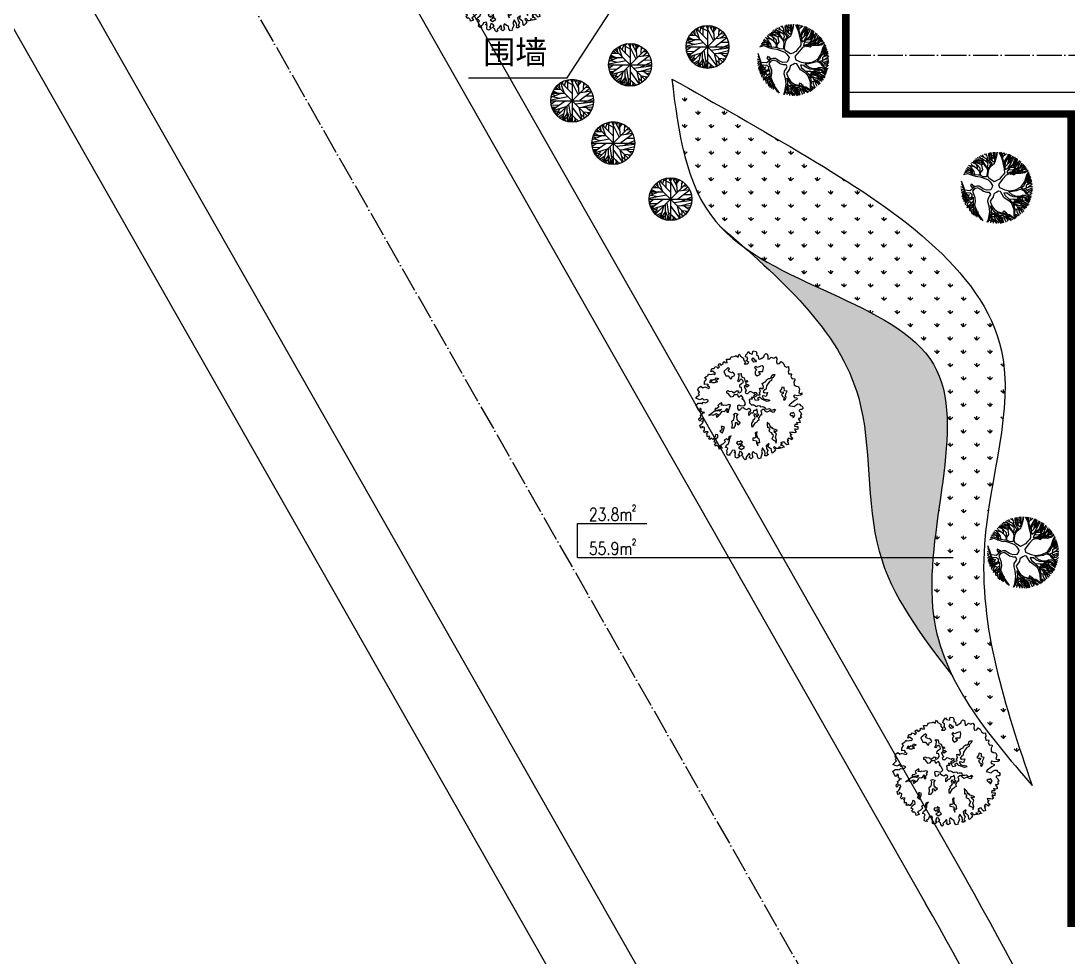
# Model space of a CAD drawing. Extents: x 1035948 to 1665131, y -158296 to 142149.
# Drawn here: x 1345155 to 1385307, y -95343 to -59443 of the extents above; entities that cross this region are included whole.
import ezdxf
from ezdxf.enums import TextEntityAlignment as Align

# ---------------------------------------------------------------- set-up
doc = ezdxf.new("R2010")
doc.units = 0
doc.header["$LTSCALE"] = 200
doc.header["$MEASUREMENT"] = 0
doc.linetypes.add('ACAD_ISO04W100', pattern=[30.5, 24, -3, 0.5, -3])
doc.layers.get('0').update_dxf_attribs({"linetype": 'CONTINUOUS'})
for name, color, linetype in [('CH3', 7, 'CONTINUOUS'), ('DL', 21, 'CONTINUOUS'), ('PUB_TEXT', 7, 'CONTINUOUS'), ('ZXX', 6, 'ACAD_ISO04W100'), ('合欢', 7, 'CONTINUOUS'), ('广玉兰', 7, 'CONTINUOUS'), ('矮杆美人蕉', 7, 'CONTINUOUS'), ('红枫', 7, 'CONTINUOUS'), ('红花继木', 7, 'CONTINUOUS')]:
    doc.layers.add(name, color=color, linetype=linetype)
doc.styles.add('_HZTXT', font='txt.shx', dxfattribs={"width": 0.8, "bigfont": 'hztxt.shx'})
doc.styles.add('H1', font='SimSun.ttf')

# ---------------------------------------------------------------- blocks, each defined once
blk = doc.blocks.new('ZW02')
at = {"layer": '广玉兰', "color": 3}
for p, q in [((-1348, 1143), (-1127, 834)), ((-1039, 1258), (-1172, 1337)), ((-951, 1063), (-1039, 1258)), ((-1127, 834), (-1456, 1053)), ((-951, 957), (-951, 1063))]:
    blk.add_line(p, q, dxfattribs=at)
for points in [[(-374, 1775), (-381, 1677), (-360, 1549), (-332, 1429), (-276, 1332), (-199, 1257), (-241, 1204), (-332, 1106), (-388, 994), (-486, 1069), (-570, 1204), (-676, 1362), (-879, 1384), (-1089, 1414)], [(-449, 1040), (-395, 1212), (-479, 1482), (-787, 1630)], [(-611, 1545), (-681, 1680)], [(-464, 1644), (-594, 1714)], [(-269, 1174), (-402, 1407), (-451, 1617), (-514, 1742)], [(152, 1824), (264, 1580), (313, 1444), (348, 1287), (425, 971), (432, 753), (367, 657), (296, 586), (173, 445), (18, 355), (-94, 310), (-367, 483), (-409, 633), (-358, 940), (-269, 1099), (-73, 1257), (-38, 1324), (60, 1700), (82, 1827)], [(39, 1827), (32, 1707), (-3, 1595), (-66, 1399), (-115, 1309), (-220, 1399), (-304, 1542), (-332, 1677), (-332, 1775)], [(-203, 1506), (-300, 1796)], [(-181, 1366), (-220, 1610), (-200, 1812)], [(-58, 1424), (-94, 1519), (-115, 1821)], [(-98, 1587), (-45, 1707), (-45, 1826)], [(201, 1820), (313, 1587), (418, 1174), (460, 1384), (621, 1625), (628, 1722)], [(369, 1617), (269, 1813)], [(318, 1718), (381, 1795)], [(337, 1494), (369, 1617), (543, 1756)], [(445, 1678), (444, 1782)], [(670, 1715), (663, 1572), (558, 1429), (467, 1272), (460, 1069), (495, 934), (635, 1024), (888, 1212), (1007, 1557)], [(462, 1060), (698, 1309), (773, 1673)], [(599, 1204), (729, 1699)], [(710, 1364), (880, 1622)], [(-1285, 1257), (-1229, 1151), (-1117, 1099), (-984, 994), (-844, 825), (-818, 639), (-898, 639), (-1083, 666), (-1299, 753), (-1412, 791), (-1482, 791), (-1636, 731)], [(-1065, 1046), (-1397, 1132)], [(-1145, 1377), (-949, 1347), (-781, 1317), (-711, 1302), (-633, 1212), (-535, 1090), (-447, 966), (-429, 825), (-479, 551), (-647, 566), (-765, 622), (-802, 821), (-809, 1010), (-951, 1152), (-1065, 1222), (-1236, 1287)], [(-799, 754), (-677, 922), (-725, 1159), (-1092, 1399)], [(-803, 1200), (-1092, 1311)], [(-717, 1366), (-858, 1437), (-1031, 1482)], [(-417, 1282), (-549, 1384), (-697, 1482), (-964, 1528)], [(-754, 1492), (-855, 1594)], [(1035, 1519), (944, 1257), (916, 1159), (677, 994), (579, 825), (570, 745), (756, 807), (1084, 761), (1266, 776), (1322, 956), (1350, 1069), (1448, 1151)], [(628, 1019), (740, 1204), (936, 1592)], [(644, 929), (853, 911), (1098, 1001), (1266, 1354)], [(742, 1039), (916, 1046), (972, 1144), (1076, 1505)], [(762, 796), (1445, 1169)], [(939, 943), (1063, 1151), (1104, 1485)], [(1017, 859), (1203, 836), (1498, 1107)], [(1019, 1078), (1045, 1122), (1224, 1391)], [(1054, 985), (1203, 1061), (1408, 1211)], [(1244, 1091), (1340, 1283)], [(1469, 1129), (1378, 1046), (1357, 896), (1315, 806), (1385, 798), (1441, 829), (1617, 904)], [(1452, 958), (1509, 1087)], [(-1662, 672), (-1454, 738), (-1222, 648), (-1048, 586), (-800, 560), (-517, 462), (-394, 401), (-290, 303), (-171, 123), (-190, 38), (-269, -103), (-269, -103), (-486, -125), (-655, -50), (-865, 85), (-984, 85), (-1166, 10), (-1187, -58), (-1328, -148), (-1587, -125), (-1643, 32), (-1757, 343)], [(-1451, 889), (-1596, 818)], [(-1072, 673), (-1124, 844), (-1551, 903)], [(-1355, 876), (-1498, 989)], [(1640, 882), (1469, 761), (1280, 723), (1007, 738), (796, 753), (526, 648), (358, 462), (131, 175), (173, 17), (453, -103), (691, -148), (1007, -110), (1294, 40), (1476, 325), (1561, 611), (1666, 832)], [(705, 782), (1140, 889), (1266, 1054)], [(1357, 896), (1553, 1024)], [(1404, 926), (1598, 954)], [(1687, 761), (1624, 633), (1532, 333), (1659, 348), (1806, 461)], [(1553, 399), (1645, 483), (1768, 595)], [(1641, 480), (1732, 689)], [(-1661, -6), (-1790, 40)], [(-1762, 220), (-1671, 32), (-1622, -155), (-1566, -216), (-1615, -238), (-1706, -328), (-1734, -403)], [(1813, 408), (1722, 333), (1568, 303), (1526, 288), (1462, 198), (1406, 70), (1266, -28), (1350, -43), (1504, -148), (1596, -306), (1792, -516)], [(1402, -78), (1645, 32), (1857, 199)], [(1564, -5), (1561, 153), (1659, 213), (1833, 351)], [(1611, 342), (1787, 534)], [(1620, 189), (1849, 257)], [(1687, 65), (1866, 70)], [(-1602, -83), (-1789, -65)], [(-1705, -73), (-1780, -194)], [(-1615, -238), (-1678, -193), (-1769, -281)], [(-1734, -463), (-1664, -336), (-1566, -261), (-1496, -238), (-1314, -253), (-1229, -328), (-1229, -441), (-1278, -516), (-1447, -614), (-1559, -696), (-1580, -824)], [(-1606, -291), (-1703, -558)], [(-1406, -505), (-1419, -411), (-1489, -328), (-1587, -441), (-1689, -600)], [(-1314, -537), (-1482, -478), (-1601, -591), (-1667, -660)], [(-1559, -876), (-1531, -756), (-1433, -666), (-1306, -591), (-1215, -546), (-1173, -478), (-1166, -569), (-1159, -696), (-1173, -869), (-1159, -952), (-1103, -1072), (-998, -1267), (-886, -1455), (-753, -1635)], [(-1411, -470), (-1356, -328)], [(-443, -1766), (-381, -1605), (-318, -1229), (-353, -944), (-416, -726), (-402, -569), (-325, -448), (-269, -351), (-325, -238), (-451, -238), (-641, -185), (-781, -80), (-924, -6), (-1101, -50), (-1198, -174), (-1075, -501), (-1061, -696), (-1103, -891), (-928, -1320), (-671, -1687)], [(1035, -1535), (930, -1432), (924, -1128), (809, -810), (720, -713), (411, -493), (229, -193), (131, -170), (39, -223), (-52, -268), (-115, -321), (-143, -463), (-304, -681), (-206, -929), (-80, -1117), (109, -1237), (376, -1305), (691, -1365), (831, -1462), (997, -1559)], [(1701, -749), (1582, -644), (1490, -531), (1294, -471), (1126, -478), (888, -463), (698, -373), (572, -276), (481, -268), (411, -253), (474, -403), (628, -523), (803, -696), (937, -801), (1133, -891), (1406, -921), (1568, -1004)], [(1778, -538), (1673, -433), (1540, -291), (1469, -185), (1364, -118), (1224, -88), (1049, -148), (839, -193), (642, -185), (817, -343), (1014, -426), (1259, -411), (1504, -478), (1722, -719)], [(1272, -414), (1350, -381), (1518, -381), (1666, -516), (1757, -626)], [(1500, -34), (1659, -193), (1866, -65)], [(1559, -243), (1638, -246), (1743, -261), (1863, -133)], [(1586, -120), (1868, -5)], [(1647, -361), (1764, -343), (1850, -252)], [(1714, -433), (1822, -408)], [(-1430, -604), (-1475, -553), (-1646, -714)], [(-1264, -764), (-1356, -711), (-1447, -779), (-1475, -891), (-1510, -937)], [(-1166, -704), (-1257, -764), (-1391, -899), (-1342, -1199)], [(-1328, -869), (-1285, -982), (-1278, -1139), (-1208, -1342)], [(-1124, -1057), (-1201, -1132), (-1159, -1282), (-1152, -1395)], [(53, -1830), (18, -1748), (-80, -1650), (-178, -1582), (-241, -1350), (-227, -1132), (-276, -929), (-136, -1169), (-3, -1274), (109, -1417), (285, -1582), (362, -1800)], [(663, -561), (944, -576), (1259, -584), (1399, -689), (1652, -846)], [(867, -749), (1127, -774), (1357, -819)], [(1547, -1027), (1350, -952), (1140, -929), (951, -884), (874, -831), (937, -974), (958, -1109), (951, -1297), (972, -1380), (1056, -1507)], [(902, -576), (972, -659), (1105, -689), (1266, -734), (1617, -906)], [(1042, -681), (1366, -695), (1675, -880)], [(1042, -906), (1077, -982), (1238, -1027), (1350, -1102), (1406, -1214)], [(1112, -704), (1268, -836), (1569, -986)], [(1154, -1004), (1266, -1154), (1350, -1274)], [(1231, -1027), (1343, -989), (1434, -1049), (1498, -1079)], [(1322, -636), (1498, -614), (1603, -696), (1680, -786)], [(1378, -786), (1560, -951)], [(-1166, -1109), (-1110, -1222), (-1065, -1455)], [(-1019, -1335), (-1061, -1357), (-1117, -1372)], [(-1019, -1229), (-1005, -1372), (-977, -1507)], [(-402, -1763), (-360, -1657), (-304, -1462), (-234, -1620), (-108, -1673), (4, -1793), (4, -1823)], [(-339, -1605), (-318, -1657), (-269, -1725), (-283, -1785)], [(-234, -1252), (-115, -1357), (-3, -1492), (243, -1823)], [(-150, -1312), (-52, -1274)], [(-73, -1425), (-87, -1507), (-24, -1620), (81, -1725), (131, -1815)], [(-17, -1274), (4, -1387), (124, -1522), (250, -1590), (320, -1763)], [(60, -1552), (145, -1597), (299, -1808)], [(404, -1785), (341, -1590), (327, -1537), (229, -1462), (81, -1335), (75, -1282), (201, -1297), (544, -1380), (726, -1455), (944, -1590)], [(166, -1402), (348, -1395), (453, -1485), (600, -1635), (579, -1725)], [(418, -1440), (383, -1530), (460, -1620), (509, -1733), (502, -1755)], [(467, -1365), (565, -1507), (782, -1665)], [(677, -1440), (649, -1515), (839, -1620)], [(965, -1342), (1042, -1365), (1140, -1440)], [(972, -1072), (1147, -1102), (1210, -1259), (1252, -1342)], [(1049, -1094), (1063, -1214), (1119, -1335), (1189, -1410)], [(-227, -1635), (-220, -1688), (-143, -1718), (-143, -1815)]]:
    blk.add_lwpolyline(points, dxfattribs=at)
at = {"layer": '广玉兰', "color": 6, "linetype": 'ByBlock'}
for points, elevation in [([(-172, 1689), (-105, 1573), (-71, 1614), (-47, 1521), (-146, 1497), (-231, 1614)], 4620), ([(-670, 1295), (-662, 1340), (-632, 1399), (-691, 1407), (-695, 1474), (-746, 1487), (-758, 1449), (-791, 1395), (-762, 1378), (-716, 1382), (-720, 1344), (-758, 1332), (-733, 1282), (-699, 1265), (-712, 1211), (-682, 1206), (-653, 1261)], 2310), ([(754, 1345), (763, 1391), (792, 1449), (733, 1458), (729, 1524), (678, 1537), (666, 1500), (633, 1445), (662, 1428), (708, 1433), (704, 1395), (666, 1382), (691, 1332), (725, 1315), (712, 1261), (742, 1257), (771, 1311)], 2310), ([(1009, 1345), (1076, 1228), (1110, 1269), (1135, 1177), (1035, 1153), (951, 1269)], 4620), ([(-1212, 741), (-1203, 786), (-1174, 845), (-1233, 853), (-1237, 920), (-1288, 933), (-1300, 895), (-1333, 841), (-1304, 824), (-1258, 828), (-1262, 790), (-1300, 778), (-1275, 728), (-1241, 711), (-1254, 656), (-1224, 652), (-1195, 707)], 2310), ([(728, 692), (783, 717), (825, 700), (867, 721), (887, 738), (934, 713), (887, 687), (896, 654), (934, 679), (980, 721), (1021, 788), (1072, 780), (1097, 801), (1130, 843), (1126, 767), (1164, 763), (1168, 826), (1193, 851), (1181, 876), (1210, 918), (1168, 935), (1118, 914), (1068, 922), (1043, 910), (992, 918), (1021, 947), (1009, 972), (967, 947), (929, 914), (951, 872), (904, 843), (871, 843), (858, 809), (934, 818), (1005, 834), (967, 788), (917, 792), (846, 780), (808, 751)], 2310), ([(-1226, 194), (-1159, 77), (-1125, 118), (-1101, 26), (-1200, 1), (-1284, 118)], 4620), ([(1675, 282), (1683, 327), (1712, 386), (1654, 394), (1650, 461), (1599, 474), (1587, 436), (1553, 382), (1583, 365), (1629, 369), (1625, 331), (1587, 319), (1612, 269), (1645, 252), (1633, 198), (1662, 193), (1692, 248)], 2310), ([(-1527, -418), (-1519, -372), (-1489, -314), (-1548, -306), (-1552, -239), (-1603, -226), (-1615, -263), (-1648, -318), (-1619, -335), (-1573, -330), (-1577, -368), (-1615, -381), (-1590, -431), (-1556, -448), (-1569, -502), (-1539, -506), (-1510, -452)], 2310), ([(898, -749), (953, -724), (994, -741), (1036, -720), (1057, -703), (1103, -728), (1057, -754), (1066, -787), (1103, -761), (1150, -720), (1191, -653), (1242, -661), (1267, -640), (1300, -598), (1296, -674), (1334, -678), (1338, -615), (1363, -590), (1351, -565), (1380, -523), (1338, -506), (1288, -527), (1237, -519), (1212, -531), (1162, -523), (1191, -494), (1179, -469), (1137, -494), (1099, -527), (1120, -569), (1074, -598), (1041, -598), (1028, -632), (1103, -623), (1175, -607), (1137, -653), (1087, -649), (1016, -661), (978, -690)], 2310), ([(1729, -570), (1737, -524), (1766, -466), (1708, -457), (1704, -390), (1653, -377), (1641, -415), (1608, -469), (1637, -486), (1683, -482), (1679, -520), (1641, -533), (1666, -582), (1699, -600), (1687, -654), (1717, -658), (1746, -603)], 2310), ([(-1429, -887), (-1371, -937), (-1321, -896), (-1237, -887), (-1195, -812), (-1077, -846), (-1161, -913), (-1228, -954), (-1144, -997), (-1271, -1038), (-1362, -1038), (-1396, -971), (-1472, -1030)], 4620), ([(1170, -972), (1237, -1089), (1271, -1048), (1295, -1140), (1195, -1165), (1111, -1048)], 4620), ([(-935, -1350), (-926, -1304), (-897, -1246), (-955, -1237), (-960, -1170), (-1010, -1158), (-1022, -1195), (-1056, -1250), (-1027, -1267), (-980, -1262), (-985, -1300), (-1022, -1313), (-997, -1363), (-964, -1380), (-977, -1434), (-947, -1438), (-918, -1383)], 2310), ([(-267, -1335), (-208, -1385), (-158, -1344), (-74, -1335), (-33, -1260), (85, -1294), (1, -1361), (-66, -1402), (18, -1445), (-109, -1486), (-200, -1486), (-234, -1419), (-310, -1478)], 4620), ([(413, -1171), (480, -1287), (514, -1246), (538, -1339), (438, -1363), (354, -1246)], 4620), ([(615, -1577), (624, -1531), (653, -1473), (595, -1464), (590, -1397), (540, -1384), (528, -1422), (494, -1476), (523, -1493), (570, -1489), (565, -1527), (528, -1540), (553, -1589), (586, -1607), (573, -1661), (603, -1665), (632, -1610)], 2310)]:
    blk.add_lwpolyline(points, close=True, dxfattribs=dict(at, elevation=elevation))
at = {"layer": '广玉兰', "color": 3, "width": 0.8, "flags": 9}
for tag, p in [('XSIZE', (-321, -249)), ('XSIZE', (-274, -93)), ('YSIZE', (196, -1)), ('YSIZE', (644, -151))]:
    blk.add_attdef(tag, p, '', height=0.72, dxfattribs=at)
blk = doc.blocks.new('ZW04')
at = {"layer": '合欢', "color": 3, "linetype": 'ByBlock', "elevation": 4620}
for points in [[(-149, -2071), (-241, -2195), (-299, -2255), (-275, -2313), (-333, -2364), (-399, -2296), (-409, -2221), (-508, -2170), (-433, -2102), (-501, -2020), (-583, -1996), (-627, -2170), (-627, -2129), (-566, -2212), (-675, -2287), (-751, -2255), (-760, -2163), (-751, -2088), (-811, -2044), (-751, -2003), (-794, -1935), (-901, -1962), (-952, -2071), (-1020, -2095), (-986, -2163), (-1085, -2153), (-1129, -2112), (-1112, -2027), (-1129, -1952), (-1085, -1870), (-1129, -1828), (-1194, -1819), (-1146, -1727), (-1054, -1644), (-1010, -1518), (-1003, -1409), (-935, -1317), (-1044, -1358), (-1078, -1501), (-1146, -1450), (-1245, -1501), (-1187, -1559), (-1304, -1676), (-1420, -1744), (-1338, -1853), (-1471, -1894), (-1488, -1811), (-1573, -1727), (-1621, -1768), (-1665, -1676), (-1604, -1627), (-1689, -1576), (-1638, -1460), (-1522, -1375), (-1529, -1266), (-1621, -1249), (-1648, -1341), (-1748, -1477), (-1798, -1416), (-1874, -1467), (-1915, -1450), (-1881, -1341), (-1932, -1334), (-1990, -1358), (-1990, -1300), (-1990, -1232), (-2024, -1200), (-1949, -1142), (-2058, -1125), (-2116, -1183), (-2157, -1091), (-2116, -1057), (-2107, -948), (-2225, -897), (-2216, -958), (-2276, -973), (-2308, -849), (-2250, -815), (-2174, -723), (-2225, -682), (-2150, -638), (-2157, -572), (-2259, -572), (-2301, -665), (-2352, -614), (-2342, -539), (-2267, -488), (-2291, -412), (-2216, -354), (-2140, -262), (-2124, -313), (-2250, -245), (-2250, -129), (-2318, -95), (-2301, -153), (-2359, -194), (-2393, -170), (-2492, 39), (-2383, 114), (-2267, 123), (-2216, 97), (-2167, 165), (-2065, 140), (-1983, 172), (-1932, 233), (-2024, 274), (-2124, 250), (-2191, 332), (-2242, 298), (-2318, 264), (-2492, 342), (-2410, 424), (-2335, 492), (-2383, 550), (-2335, 608), (-2400, 708), (-2376, 793), (-2276, 861), (-2184, 793), (-2092, 834), (-1990, 793), (-1915, 768), (-1874, 817), (-1990, 875), (-1939, 926), (-2000, 953), (-2107, 936), (-2107, 1052), (-2024, 1168), (-2107, 1236), (-2031, 1287), (-1966, 1319), (-1932, 1404), (-1881, 1379), (-1772, 1394), (-1714, 1404), (-1689, 1379), (-1631, 1428), (-1757, 1530), (-1832, 1496), (-1789, 1646), (-1689, 1646), (-1648, 1721), (-1556, 1697), (-1529, 1639), (-1454, 1714), (-1512, 1796), (-1512, 1806), (-1447, 1855), (-1389, 1789), (-1287, 1855), (-1296, 1906), (-1245, 1947), (-1221, 1898), (-1112, 1889), (-1153, 2049), (-1071, 2049), (-986, 2049), (-969, 2097), (-935, 2148), (-894, 2158), (-760, 2182), (-743, 2206), (-726, 2189), (-634, 2141), (-610, 2233), (-576, 2274), (-525, 2182), (-399, 2097), (-399, 2015), (-307, 1906), (-367, 1847), (-231, 1847), (-166, 1906), (-282, 1990), (-231, 2022), (-231, 2124), (-307, 2158), (-292, 2240), (-258, 2274), (-190, 2383), (-139, 2308), (-16, 2274), (18, 2417), (152, 2391), (186, 2281), (169, 2223), (244, 2189), (261, 2066), (319, 2049), (370, 2083), (487, 2158), (513, 2240), (571, 2291), (639, 2264), (664, 2189), (671, 2056), (739, 2066), (814, 2141), (930, 2097), (1015, 2148), (1066, 2073), (1049, 1930), (1081, 1838), (1183, 1855), (1248, 1940), (1333, 1889), (1391, 1763), (1483, 1704), (1568, 1721), (1585, 1537), (1551, 1530), (1576, 1404), (1627, 1404), (1692, 1411), (1709, 1387), (1709, 1379), (1678, 1287), (1736, 1185), (1767, 1195), (1852, 1185), (1852, 1135), (1811, 1052), (1818, 902), (1845, 902), (1903, 861), (1944, 868), (2012, 844), (2061, 734), (2020, 574), (2112, 533), (2163, 574), (2163, 499), (2104, 465), (1952, 448), (1835, 475), (1794, 424), (1828, 373), (1944, 356), (1952, 291), (1845, 233), (1644, 80), (1593, 22), (1818, -27), (1886, 39), (1978, 89), (2078, 80), (2071, 31)], [(2071, 31), (2170, -10), (2211, -95), (2163, -163), (2104, -163), (2037, -180), (2037, -221), (2112, -296), (2146, -395), (2104, -412), (2104, -454), (2136, -505), (2071, -555), (2003, -546), (2012, -580), (2071, -672), (2078, -730), (2003, -747), (1920, -723), (1969, -815), (1845, -822), (1835, -890), (1920, -907), (1986, -907), (1978, -999), (1995, -1023), (1920, -1040), (1852, -999), (1852, -1065), (1920, -1133), (1852, -1183), (1784, -1167), (1719, -1167), (1634, -1157), (1651, -1217), (1719, -1249), (1651, -1310), (1709, -1385), (1767, -1409), (1719, -1433), (1719, -1491), (1644, -1450), (1568, -1409), (1508, -1484), (1576, -1518), (1517, -1542), (1551, -1618), (1568, -1693), (1493, -1710), (1425, -1651), (1391, -1584), (1316, -1584), (1224, -1618), (1292, -1651), (1224, -1719), (1326, -1719), (1350, -1785), (1401, -1802), (1309, -1828), (1248, -1853), (1200, -1802), (1149, -1795), (1173, -1860), (1091, -1870), (1040, -1870), (1006, -1819), (964, -1778), (913, -1819), (964, -1870), (998, -1921), (940, -2003), (865, -2078), (838, -2044), (821, -1911), (746, -1843), (671, -1795), (722, -1651), (588, -1744), (613, -1870), (671, -1962), (622, -2071), (688, -2129), (613, -2187), (537, -2187), (554, -2088), (537, -1986), (438, -1836), (387, -1986), (421, -2071), (353, -2246), (363, -2287), (261, -2313), (212, -2221), (195, -2112), (103, -2078), (18, -2003), (-33, -2088), (11, -2246), (-64, -2313), (-149, -2262), (-108, -2180), (-149, -2071)]]:
    blk.add_lwpolyline(points, dxfattribs=at)
at = {"layer": '合欢', "color": 6, "linetype": 'ByBlock', "elevation": 4620}
for points in [[(28, 2107), (94, 1990), (129, 2031), (153, 1939), (53, 1914), (-31, 2031)], [(-813, 1314), (-785, 1370), (-869, 1482), (-925, 1454), (-1037, 1509), (-1066, 1538), (-1009, 1622), (-1066, 1679), (-1263, 1509), (-1179, 1314), (-1066, 1314), (-982, 1201), (-925, 1201), (-898, 1286)], [(114, 1398), (199, 1314), (339, 1398), (255, 1482), (283, 1509), (452, 1509), (479, 1679), (452, 1763), (339, 1735), (283, 1706), (199, 1679), (142, 1735), (87, 1679), (171, 1567), (114, 1509)], [(-1831, 1161), (-1773, 1111), (-1723, 1152), (-1639, 1161), (-1597, 1236), (-1479, 1202), (-1563, 1135), (-1630, 1094), (-1546, 1051), (-1673, 1010), (-1764, 1010), (-1798, 1077), (-1874, 1018)], [(1434, 441), (1451, 532), (1510, 649), (1393, 666), (1384, 800), (1283, 826), (1259, 750), (1192, 642), (1250, 608), (1343, 616), (1335, 541), (1259, 515), (1309, 416), (1376, 381), (1350, 273), (1410, 265), (1469, 374)], [(-1924, -422), (-1814, -371), (-1731, -405), (-1647, -364), (-1606, -330), (-1513, -379), (-1606, -431), (-1589, -498), (-1513, -446), (-1421, -364), (-1338, -230), (-1237, -245), (-1187, -204), (-1120, -120), (-1128, -271), (-1053, -280), (-1044, -154), (-994, -103), (-1019, -53), (-960, 31), (-1044, 64), (-1144, 22), (-1245, 39), (-1295, 14), (-1396, 31), (-1338, 89), (-1362, 139), (-1446, 89), (-1522, 22), (-1479, -62), (-1572, -120), (-1639, -120), (-1664, -187), (-1513, -170), (-1371, -137), (-1446, -230), (-1546, -221), (-1689, -245), (-1764, -304)], [(-642, -355), (-701, -431), (-692, -597), (-617, -699), (-584, -664), (-558, -748), (-651, -840), (-684, -740), (-768, -748), (-759, -857), (-843, -974), (-919, -974), (-885, -832), (-910, -673), (-818, -597), (-793, -446), (-826, -355), (-751, -321)], [(1853, -397), (1786, -280), (1745, -321), (1678, -321), (1627, -371), (1694, -438), (1745, -405), (1761, -513), (1803, -489)], [(-1318, -1187), (-1290, -1102), (-1234, -933), (-1318, -906), (-1375, -906), (-1347, -991), (-1347, -1046), (-1431, -1102)], [(1008, -1375), (1049, -1226), (965, -1159), (941, -1083), (1000, -1116), (1091, -1075), (1032, -1049), (898, -1008), (823, -924), (814, -982), (732, -815), (630, -723), (639, -824), (648, -958), (689, -915), (740, -1033), (706, -1107), (814, -1159), (857, -1241), (907, -1267), (890, -1351), (840, -1451), (898, -1485), (991, -1535), (1024, -1636), (1049, -1502)], [(226, -1608), (310, -1608), (283, -1440), (226, -1411), (171, -1243), (199, -1130), (114, -1187), (142, -1383), (87, -1411), (2, -1411), (2, -1495), (171, -1524), (171, -1637), (226, -1749)], [(-441, -1753), (-467, -1660), (-517, -1627), (-450, -1593), (-534, -1526), (-575, -1576), (-660, -1561), (-701, -1627), (-593, -1712), (-575, -1645), (-500, -1770), (-617, -1828), (-508, -1912), (-357, -1820)]]:
    blk.add_lwpolyline(points, close=True, dxfattribs=at)
at = {"layer": '合欢', "color": 3, "linetype": 'ByBlock', "elevation": 4620}
blk.add_lwpolyline([(-131, 206), (-131, 131), (-31, 39), (28, 64), (94, 22), (170, -20), (211, 5), (304, 14), (345, -45), (412, -28), (496, -36), (546, -87), (563, -129), (656, -137), (732, -112), (807, -187), (898, -170), (957, -137), (1000, -170), (991, -196), (941, -237), (965, -263), (907, -288), (840, -263), (747, -213), (689, -245), (622, -271), (539, -221), (522, -154), (447, -154), (354, -213), (388, -297), (388, -405), (345, -397), (313, -455), (254, -530), (278, -623), (220, -656), (179, -706), (94, -757), (-14, -932), (-31, -874), (-31, -757), (28, -690), (19, -614), (77, -580), (112, -513), (70, -405), (86, -330), (129, -379), (187, -431), (153, -463), (196, -481), (278, -379), (204, -355), (220, -254), (179, -129), (129, -196), (53, -204), (3, -312), (-89, -321), (-106, -364), (-173, -422), (-173, -312), (-139, -237), (-115, -263), (-81, -179), (-173, -120), (-249, -170), (-333, -146), (-416, -79), (-500, -103), (-526, -154), (-593, -196), (-642, -120), (-651, 14), (-593, 47), (-541, 22), (-424, -3), (-357, 22), (-307, 89), (-357, 215), (-392, 247), (-467, 307), (-416, 357), (-500, 474), (-550, 433), (-608, 374), (-660, 508), (-726, 491), (-809, 491), (-843, 457), (-860, 407), (-943, 381), (-1019, 465), (-1077, 550), (-1137, 558), (-1137, 649), (-1070, 675), (-1027, 634), (-943, 642), (-876, 625), (-869, 591), (-818, 575), (-759, 616), (-684, 675), (-601, 649), (-642, 599), (-593, 575), (-517, 599), (-467, 683), (-483, 809), (-567, 817), (-558, 926), (-467, 993), (-407, 1027), (-424, 1111), (-491, 1169), (-550, 1152), (-601, 1060), (-651, 1085), (-601, 1219), (-584, 1345), (-651, 1411), (-508, 1420), (-500, 1319), (-459, 1260), (-374, 1228), (-325, 1060), (-249, 1111), (-215, 1051), (-299, 1035), (-299, 943), (-215, 943), (-148, 901), (-258, 826), (-307, 901), (-366, 850), (-340, 776), (-273, 666), (-333, 616), (-307, 558), (-258, 550), (-215, 541), (-115, 649), (-48, 616), (86, 550), (103, 608), (161, 591), (196, 541), (112, 483), (36, 448), (86, 398), (153, 424), (220, 483), (330, 491), (295, 575), (345, 634), (304, 768), (354, 792), (421, 750), (455, 776), (472, 850), (421, 977), (488, 1027), (581, 1068), (613, 1144), (697, 1202), (773, 1202), (814, 1245), (840, 1327), (898, 1379), (974, 1370), (924, 1278), (848, 1202), (831, 1118), (732, 1068), (606, 876), (589, 768), (555, 701), (522, 716), (455, 616), (514, 575), (656, 591), (598, 416), (488, 448), (412, 433), (479, 314), (715, 273), (756, 232), (639, 198), (397, 290), (304, 390), (211, 340), (271, 256), (129, 232), (70, 349), (-57, 390), (-14, 299), (-98, 290), (-148, 282)], close=True, dxfattribs=at)
blk = doc.blocks.new('ZW08')
at = {"layer": '红枫', "color": 1}
for p, q in [((-707, 1422), (-534, 1915)), ((-406, 1830), (-261, 1973)), ((-400, 1107), (-406, 1951)), ((-177, 1980), (514, 621)), ((68, 1830), (-55, 1987)), ((-9, 1990), (-9, -1812)), ((7, 1629), (107, 1980)), ((570, 1215), (163, 1980)), ((302, 1722), (397, 1944)), ((615, 707), (509, 1915)), ((-1694, 957), (-1282, 750)), ((-1588, 1129), (-1047, 1129)), ((-1460, 1300), (-1293, 1136)), ((-1399, 1243), (-1415, 1365)), ((1322, 1420), (-1339, -1242)), ((1322, -1242), (-1339, 1420)), ((-1282, 1501), (-1164, 1458)), ((-1181, 1579), (-1125, 1215)), ((-1042, 1687), (-746, 836)), ((-997, 1708), (-16, 728)), ((-847, 1565), (-841, 1794)), ((-679, 1858), (-10, 1515)), ((531, 1708), (726, 1837)), ((553, 1472), (799, 1808)), ((732, 828), (1680, 957)), ((994, 1701), (949, 1057)), ((977, 1436), (1128, 1615)), ((1139, 886), (1541, 1200)), ((1167, 1265), (1468, 1279)), ((-1910, 89), (1892, 89)), ((-1901, 178), (-389, 471)), ((-1031, 743), (-1884, 385)), ((-1443, 85), (-1878, -230)), ((-1867, 492), (-1148, 328)), ((-1817, 657), (-1499, 557)), ((-1784, 750), (-668, 750)), ((-1745, 864), (-1521, 757)), ((-1739, -695), (-651, 92)), ((1713, 893), (654, 99)), ((921, -123), (1875, 314)), ((1212, 514), (1836, 521)), ((-1901, -65), (-1728, -123)), ((-1862, -301), (-1164, -280)), ((-1817, -494), (-1443, -480)), ((-1678, -487), (-1767, -609)), ((-1694, -780), (-540, -437)), ((-1243, -830), (-1639, -880)), ((-1505, -523), (-1600, -745)), ((-1482, -866), (-1577, -973)), ((-1148, -623), (-1404, -1195)), ((-640, -552), (-913, -1581)), ((-478, -387), (-473, -1738)), ((-328, -230), (-88, -1803)), ((-10, -516), (810, -1617)), ((286, -201), (1881, -1)), ((581, -501), (838, -1603)), ((587, -501), (1808, -459)), ((827, -494), (1859, -223)), ((955, -866), (1016, -1495)), ((988, -902), (1563, -966)), ((1200, -487), (1652, -830)), ((1446, -673), (1753, -616)), ((-1036, -938), (-1533, -1038)), ((-1393, -1009), (-1488, -1095)), ((-791, -1109), (-1237, -1360)), ((-841, -1302), (-1109, -1452)), ((-473, -1059), (-886, -1588)), ((-473, -1410), (-802, -1631)), ((-690, -1352), (-640, -1688)), ((-473, -930), (-133, -1796)), ((-278, -1417), (-372, -1767)), ((-211, -1581), (-306, -1774)), ((-205, -1059), (559, -1717)), ((258, -1595), (113, -1796)), ((180, -1388), (325, -1767)), ((715, -1066), (1111, -1445)), ((776, -1331), (721, -1653)), ((1306, -945), (1451, -1116))]:
    blk.add_line(p, q, dxfattribs=at)
blk.add_circle((-9, 89), 1901, dxfattribs=at)

msp = doc.modelspace()

# ---------------------------------------------------------------- hatches: boundary and pattern name
at = {"layer": '矮杆美人蕉', "ltscale": 20}
h = msp.add_hatch(dxfattribs=at)
h.set_pattern_fill('GRASS', color=3, scale=720, style=0)
h.set_pattern_definition([(90, (746431.73, -20770.83), (-509.1169, 509.1169), [135, -883.2338]), (45, (746431.7, -20770.8), (-509.1169, 509.1169), [135, -585]), (135, (746431.7, -20770.8), (-509.1169, -509.1169), [135, -585])])
edge = h.paths.add_edge_path()
edge.add_spline(control_points=[(1372915.06297, -68145.65492), (1375258.5692, -69819.52891), (1383123.88108, -71386.2765), (1379245.98473, -80065.62784), (1380516.05407, -83835.63307), (1380872.47724, -84563.71544)], knot_values=[6036.8337640547, 6036.8337640547, 6036.8337640547, 6036.8337640547, 13085.7906128325, 21117.9525953332, 23163.4544258856, 23163.4544258856, 23163.4544258856, 23163.4544258856], degree=3, periodic=0)
edge.add_spline(control_points=[(1380872.47724, -84563.71544), (1381609.47101, -86069.20729), (1382768.176, -87415.94678), (1383926.881, -88762.68627)], knot_values=[23163.4544258856, 23163.4544258856, 23163.4544258856, 23163.4544258856, 27393.0394764686, 27393.0394764686, 27393.0394764686, 27393.0394764686], degree=3, periodic=0)
edge.add_spline(control_points=[(1383926.881, -88762.68627), (1382901.59597, -85741.15671), (1381065.66143, -80330.6315), (1384594.61679, -70600.02081), (1376465.77937, -65231.68882), (1371806.39997, -62620.92404), (1370110.05258, -61670.4189)], knot_values=[0, 0, 0, 0, 7855.1424299134, 14065.8713766247, 22818.7515986117, 27829.8097303124, 27829.8097303124, 27829.8097303124, 27829.8097303124], degree=3, periodic=0)
edge.add_spline(control_points=[(1370110.05258, -61670.4189), (1370367.18165, -63699.99252), (1370634.34194, -65808.74455), (1371898.06261, -67250.15583), (1371946.84719, -67303.37823)], knot_values=[0, 0, 0, 0, 4772.4860110658, 4958.6718629965, 4958.6718629965, 4958.6718629965, 4958.6718629965], degree=3, periodic=0)
edge.add_spline(control_points=[(1371946.84719, -67303.37823), (1372271.0485, -67583.5291), (1372595.2498, -67863.67997), (1372915.06297, -68145.65492)], knot_values=[0, 0, 0, 0, 998.0392342985, 998.0392342985, 998.0392342985, 998.0392342985], degree=3, periodic=0)
at = {"layer": '红花继木', "ltscale": 20}
h = msp.add_hatch(dxfattribs=at)
h.set_pattern_fill('AR-CONC,_O', color=1, scale=60)
h.set_pattern_definition([(50, (746431.73, -20770.83), (430.3561, -37.65128), [45, -495]), (355, (746431.73, -20770.83), (-83.2508, 451.31528), [36, -396]), (100.4514, (746467.6, -20773.97), (347.10563, 413.66373), [38.2441, -420.68527]), (46.1842, (746431.73, -20650.83), (640.34463, -99.3114), [67.5, -742.5]), (96.6356, (746485.1, -20659.1), (560.7976, 584.4707), [57.3662, -631.0278]), (351.1842, (746431.73, -20650.8), (560.7972, 584.47116), [54, -594]), (21, (746491.73, -20680.83), (358.14423, -241.57133), [45, -495]), (326, (746491.73, -20680.83), (145.9892, 435.09003), [36, -396]), (71.4514, (746521.58, -20700.96), (504.13358, 193.5183), [38.2441, -420.68527]), (37.5, (746431.73, -20770.83), (7.295913, 199.736312), [0, -391.2, 0, -402, 0, -397.5]), (7.5, (746431.73, -20770.83), (157.84172, 236.64703), [0, -229.2, 0, -382.2, 0, -151.5]), (327.5, (746297.93, -20770.83), (320.29346, -13.532923), [0, -150, 0, -468, 0, -621]), (317.5, (746237.93, -20770.83), (349.9117, 60.06299), [0, -195, 0, -310.8, 0, -441])])
edge = h.paths.add_edge_path()
edge.add_spline(control_points=[(1372915.06297, -68145.65492), (1374863.22708, -69863.32488), (1378095.62344, -73095.76431), (1377310.39524, -79921.9208), (1379710.27836, -83049.23921), (1380872.47724, -84563.71544)], knot_values=[998.0392342985, 998.0392342985, 998.0392342985, 998.0392342985, 7077.6645577507, 12005.3777048822, 16632.5535656339, 16632.5535656339, 16632.5535656339, 16632.5535656339], degree=3, periodic=0)
edge.add_spline(control_points=[(1380872.47724, -84563.71544), (1380516.05407, -83835.63307), (1379245.98473, -80065.62784), (1383123.88108, -71386.2765), (1375258.5692, -69819.52891), (1372915.06297, -68145.65492)], knot_values=[6036.8337640547, 6036.8337640547, 6036.8337640547, 6036.8337640547, 8082.335594607, 16114.4975771077, 23163.4544258856, 23163.4544258856, 23163.4544258856, 23163.4544258856], degree=3, periodic=0)

# ---------------------------------------------------------------- linework, layer by layer
for p, q in [((1366493.5181, -78715.37964, 27056.10778), (1369159.17131, -78715.37964, 27056.10778)), ((1366493.5181, -80024.0196, 27056.10778), (1366493.5181, -78715.37964, 27056.10778)), ((1366493.5181, -80024.0196, 27056.10778), (1369159.17131, -80024.0196, 27056.10778))]:
    msp.add_line(p, q)
for points in [[(1370110.05258, -61670.4189, -27056.10778), (1371804.56841, -67140.97215, -27056.10778), (1380146.80514, -72611.52738, -27056.10778), (1380146.80514, -82250.12175, -27056.10778), (1383926.881, -88762.68627, -27056.10778)], [(1370110.05258, -61670.4189, -27056.10778), (1375323.94927, -64666.19834, -27056.10778), (1382753.75517, -72090.52174, -27056.10778), (1382102.01598, -79514.84513, -27056.10778), (1383926.881, -88762.68627, -27056.10778)], [(1370110.05258, -61670.4189, -27056.10778), (1371804.56841, -67140.97215, -27056.10778), (1380146.80514, -72611.52738, -27056.10778), (1380146.80514, -82250.12175, -27056.10778), (1383926.881, -88762.68627, -27056.10778)], [(1370110.05258, -61670.4189, -27056.10778), (1375323.94927, -64666.19834, -27056.10778), (1382753.75517, -72090.52174, -27056.10778), (1382102.01598, -79514.84513, -27056.10778), (1383926.881, -88762.68627, -27056.10778)], [(1371946.84719, -67303.37823, -27056.10778), (1377279.16011, -73914.03949, -27056.10778), (1378061.24512, -79775.34795, -27056.10778), (1380872.47724, -84563.71544, -27056.10778)], [(1371946.84719, -67303.37823, -27056.10778), (1377279.16011, -73914.03949, -27056.10778), (1378061.24512, -79775.34795, -27056.10778), (1380872.47724, -84563.71544, -27056.10778)]]:
    msp.add_spline(points, degree=3)
at = {"layer": 'CH3'}
for p, q in [((1366096.3921, -61630.57879), (1368506.90889, -57921.89817)), ((1376786.78261, -58497.89817), (1376786.78261, -63009.89817)), ((1362320.8014, -61630.57879), (1366096.3921, -61630.57879)), ((1385426.90889, -63009.89817), (1376786.78261, -63009.89817))]:
    msp.add_line(p, q, dxfattribs=at)
at = {"layer": 'CH3', "const_width": 288, "elevation": -18083.76634}
msp.add_lwpolyline([(1357181.6495, -27904.98279), (1368506.90889, -27904.98279), (1368506.90889, -58497.89817), (1376786.78261, -58497.89817), (1376786.78261, -63009.89817), (1385426.90889, -63009.89817), (1385426.90889, -94041.89817), (1386602.91474, -94041.89817), (1386602.91474, -98169.89817), (1388379.59678, -98169.89817), (1388379.59678, -102326.37434), (1400882.90889, -102326.37434), (1400882.90889, -130473.89817)], dxfattribs=at)
at = {"layer": 'DL'}
for p, q in [((1353744.59964, -43779.0491), (1381410.09113, -92395.10125)), ((1352180.16884, -44669.30541), (1379845.66034, -93285.35755)), ((1372605.49403, -102398.7565), (1343773.53151, -51732.88659)), ((1369998.10937, -103882.51701), (1340506.41709, -52057.31628)), ((1376786.78261, -58497.89817), (1376786.78261, -62193.89817)), ((1399179.03517, -62193.89817), (1376786.78261, -62193.89817))]:
    msp.add_line(p, q, dxfattribs=at)
for radius, start in [(135600, 12.89772851), (133800, 14.871178951)]:
    msp.add_arc((1263556.30453, -159461.0761), radius, start, 29.6425094756, dxfattribs=at)
at = {"layer": 'PUB_TEXT'}
msp.add_line((1366493.5181, -80024.0196, 27056.10778), (1380898.39953, -80024.0196, 27056.10778), dxfattribs=at)
at = {"layer": 'ZXX', "ltscale": 0.2}
for p, q in [((1262027.16905, 102836.67539), (1375152.36795, -95956.12646)), ((1376786.78261, -60753.89817), (1450970.34636, -60753.89817))]:
    msp.add_line(p, q, dxfattribs=at)

# ---------------------------------------------------------------- block references
at = {"layer": '合欢', "ltscale": 20, "xscale": 0.8748000001069158, "yscale": 0.8748000000014144, "zscale": 0.8747999999999999}
for p in [(1363683.33515, -57797.80195), (1373212.06333, -74206.61893, 27056.10778), (1380771.36964, -88251.91325)]:
    msp.add_blockref('ZW04', p, dxfattribs=at)
at = {"layer": '广玉兰', "ltscale": 20, "xscale": 0.75, "yscale": 0.75, "zscale": 0.75}
for p in [(1374735.64003, -60943.26144, -27056.10778), (1382542.01614, -65841.32443, -27056.10778), (1383547.49402, -79828.56106, -27056.10778)]:
    msp.add_blockref('ZW02', p, dxfattribs=at)
at = {"layer": '红枫', "ltscale": 20, "xscale": 0.4320000000298023, "yscale": 0.4320000000006985, "zscale": 0.432}
for p in [(1371487.75877, -60479.12732, -27056.10778), (1368514.13798, -61163.8405, -27056.10778), (1366298.42046, -62541.4909, -27056.10778), (1367874.04084, -64165.15158, -27056.10778), (1370065.86438, -66319.09025, -27056.10778)]:
    msp.add_blockref('ZW08', p, dxfattribs=at)

# ---------------------------------------------------------------- texts
at = {"style": 'H1'}
msp.add_text('围墙', height=900, rotation=0.000000002, dxfattribs=at).set_placement((1364107.86784, -60624.01807, -9041.88317), align=Align.MIDDLE)
at = {"layer": 'PUB_TEXT', "style": '_HZTXT', "width": 0.8}
for s, height, p in [('23.8m ', 486, (1366935.26462, -78607.44908, 27056.10778)), ('2', 243, (1368581.34222, -78243.45023, 27056.10778)), ('55.9m ', 486, (1366935.26462, -79916.08905, 27056.10778)), ('2', 243, (1368581.34222, -79552.09019, 27056.10778))]:
    msp.add_text(s, height=height, dxfattribs=at).set_placement(p)

doc.saveas('drawing.dxf')
